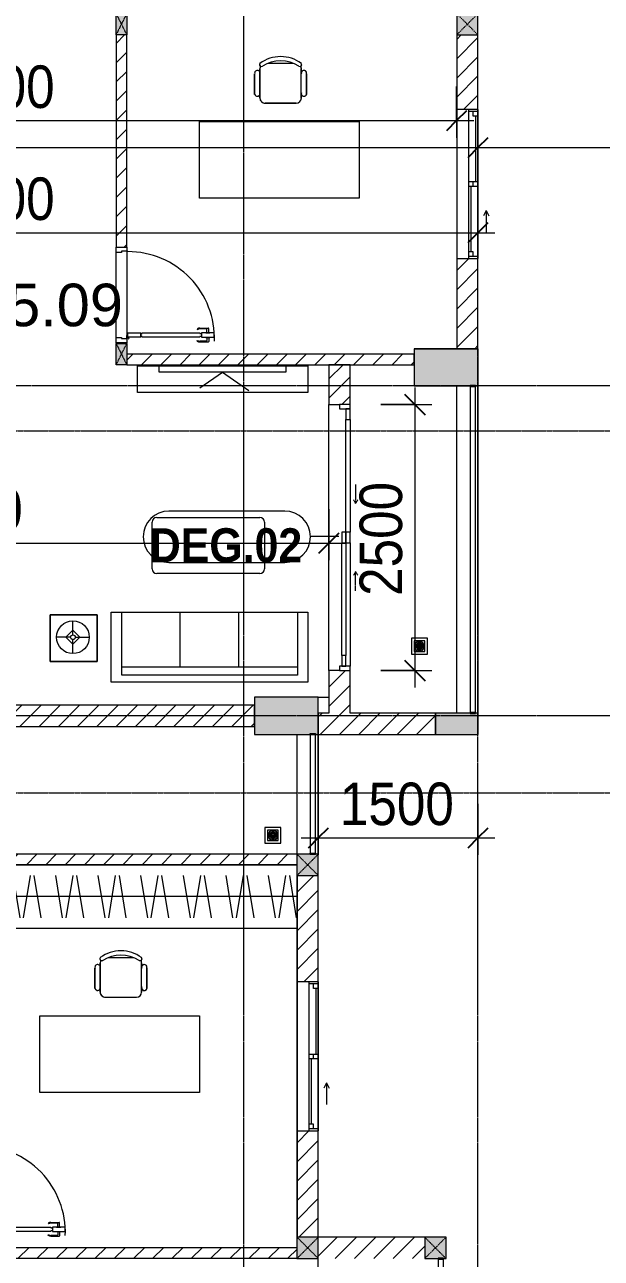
# Model space of a CAD drawing. Header units: millimetres. Extents: x 1591 to 239243, y -15958 to 82755.
# Drawn here: x 152694 to 158110, y 64837 to 76433 of the extents above; entities that cross this region are included whole.
import ezdxf

# ---------------------------------------------------------------- set-up
doc = ezdxf.new("R2010")
doc.units = ezdxf.units.MM
for name, pattern in [('Dash Dot 3_16_', [7.9375, 4.7625, -1.5875, 0, -1.5875]), ('Dash_2_', [6, 3, -3]), ('Grid Line', [22.225, 12.7, -3.175, 3.175, -3.175])]:
    doc.linetypes.add(name, pattern=pattern)
for name, color, linetype, lineweight in [('0-1', 250, 'Continuous', 5), ('A-ANNO-DIMS', 211, 'Continuous', 9), ('A-ANNO-DIMS-160', 211, 'Continuous', 9), ('A-AREA-IDEN', 2, 'Continuous', 9), ('A-DETL-GENF-1', 9, 'Continuous', 9), ('A-DOOR', 31, 'Continuous', 9), ('A-DOOR-1', 254, 'Continuous', 9), ('A-DOOR-2', 9, 'Continuous', 9), ('A-DOOR-FRAM', 31, 'Continuous', 9), ('A-DOOR-HDLN', 31, 'Dash_2_', 9), ('A-DOOR-IDEN', 31, 'Continuous', 9), ('A-FLOR-1', 7, 'Continuous', 9), ('A-FLOR-2', 9, 'Continuous', 9), ('A-FLOR-HRAL', 11, 'Continuous', 9), ('A-FLOR-HRAL-1', 254, 'Continuous', 9), ('A-FLOR-HRAL-2', 9, 'Continuous', 9), ('A-GLAZ', 151, 'Continuous', 9), ('A-WALL', 113, 'Continuous', 9), ('A-WALL-1', 253, 'Continuous', 18), ('A-WALL-2', 9, 'Continuous', 9), ('A-WALL-3', 113, 'Continuous', 18), ('A-WALL-PATT-1', 10, 'Continuous', 9), ('A-WALL-PATT-2', 111, 'Continuous', 9), ('G-ANNO-SYMB-1', 111, 'Dash Dot 3_16_', 18), ('I-FURN', 30, 'Continuous', 9), ('I-FURN-1', 254, 'Continuous', 9), ('M-EQPM-1', 254, 'Continuous', 9), ('S-COLS', 52, 'Continuous', 9), ('S-COLS-1', 52, 'Continuous', 5), ('S-COLS-2', 250, 'Continuous', 18), ('S-COLS-4', 254, 'Continuous', 9), ('S-COLS-5', 253, 'Continuous', 18), ('S-COLS-6', 52, 'Continuous', 18), ('S-COLS-HDLN', 52, 'Dash_2_', 9), ('S-COLS-HDLN-1', 9, 'Dash_2_', 9), ('S-GRID-1', 1, 'Grid Line', 9)]:
    doc.layers.add(name, color=color, linetype=linetype, lineweight=lineweight)
doc.styles.add('Arial_9', font='arial_0.ttf', dxfattribs={"height": 400})
doc.styles.add('Arial_B_4', font='arialbd_0.ttf', dxfattribs={"width": 0.9, "height": 320})
doc.styles.add('UTM Avo', font='UTM Avo.ttf', dxfattribs={"width": 0.9, "height": 400})
doc.dimstyles.new('1_Dim_chi_tiet_2_5', dxfattribs={"dimscale": 304.8, "dimtxt": 399.720379, "dimasz": 0.629921, "dimexe": 0.524934, "dimexo": 0.0625, "dimgap": 0.052493, "dimtad": 1, "dimdec": 0, "dimrnd": 5, "dimzin": 0, "dimdsep": 46, "dimtxsty": 'UTM Avo', "dimblk1": 'OBLIQUE', "dimblk2": 'OBLIQUE', "dimsah": 1, "dimcen": 0.09, "dimdle": 0.524934, "dimazin": 0, "dimtfac": 1, "dimtdec": 4, "dimtix": 1, "dimtmove": 0, "dimatfit": 3, "dimfxl": 1.049869, "dimfxlon": 1, "dimtvp": 1, "dimtolj": 1, "dimtzin": 0, "dimarcsym": 2})
doc.dimstyles.new('1_Dim_chi_tiet_2_5_1', dxfattribs={"dimscale": 304.8, "dimtxt": 399.720379, "dimasz": 0.629921, "dimexe": 0.524934, "dimexo": 0.0625, "dimgap": 0.052493, "dimtad": 1, "dimdec": 0, "dimrnd": 5, "dimzin": 0, "dimdsep": 46, "dimtxsty": 'UTM Avo', "dimblk1": 'OBLIQUE', "dimblk2": 'OBLIQUE', "dimsah": 1, "dimcen": 0.09, "dimdle": 0.524934, "dimazin": 0, "dimtfac": 1, "dimtdec": 4, "dimtix": 1, "dimtmove": 0, "dimatfit": 3, "dimfxl": 1.049869, "dimfxlon": 1, "dimtvp": 1, "dimtolj": 1, "dimtzin": 0, "dimarcsym": 2})
pattern_1 = [(45, (0, 0), (-90.50967, 90.50967), [])]
pattern_2 = [(45, (101998.83, 0), (-90.50967, 90.50967), [])]

# ---------------------------------------------------------------- blocks, each defined once
blk = doc.blocks.new('NCV_TKTC_KET CAU_rvt-1-TKCS_MB TẦNG 5')
at = {"layer": 'S-COLS-1'}
for points in [[(54553, 73037), (54878, 73037), (54878, 73042), (54928, 73042), (54928, 73037), (54953, 73037), (54953, 73387), (54353, 73387), (54353, 73037), (54503, 73037)], [(53251, 69762), (53378, 69762), (53378, 69769), (53428, 69769), (53428, 69762), (53453, 69762), (53453, 70112), (52853, 70112), (52853, 69762), (52891, 69762)], [(54953, 69762), (54953, 69962), (54928, 69962), (54928, 69957), (54878, 69957), (54878, 69962), (54553, 69962), (54553, 69762)]]:
    blk.add_hatch(color=256, dxfattribs=at).paths.add_polyline_path(points)
at = {"layer": 'A-FLOR-1'}
for p, q in [((49853, 69835), (52853, 69835)), ((53453, 68637), (53453, 69762)), ((53453, 68635), (53453, 68637))]:
    blk.add_line(p, q, dxfattribs=at)
at = {"layer": 'S-COLS-2'}
for p, q in [((54953, 73387), (54353, 73387)), ((54353, 73387), (54353, 73037)), ((54953, 73037), (54953, 73387)), ((54353, 73037), (54878, 73037)), ((54928, 73037), (54953, 73037)), ((53453, 70112), (52853, 70112)), ((52853, 70112), (52853, 69762)), ((53453, 69762), (53453, 70112)), ((54553, 69962), (54553, 69762)), ((54878, 69962), (54553, 69962)), ((54953, 69962), (54928, 69962)), ((54953, 69762), (54953, 69962)), ((52853, 69762), (53378, 69762)), ((53428, 69762), (53453, 69762)), ((54553, 69762), (54953, 69762))]:
    blk.add_line(p, q, dxfattribs=at)
blk = doc.blocks.new('DOOR_CW_01 CANH MO-PANEL KINH - DIW_01-900x2200-CỬA GỖ VÂN LAMINATE-553375-TKCS_MB TẦNG 5')
at = {"layer": 'A-DETL-GENF-1'}
for p, q in [((-397, -182), (-397, -62)), ((-397, -62), (-357, -62)), ((-357, -62), (-357, -182)), ((-357, -182), (-397, -182)), ((-397, -196), (-391, -196)), ((-397, -738), (-397, -196)), ((-391, -196), (-391, -182)), ((-391, -182), (-363, -182)), ((-363, -182), (-363, -196)), ((-357, -196), (-363, -196)), ((-357, -196), (-357, -738)), ((-442, -737), (-442, -816)), ((-434, -711), (-427, -716)), ((-434, -800), (-434, -737)), ((-399, -804), (-430, -804)), ((-399, -792), (-399, -832)), ((-397, -792), (-399, -792)), ((-397, -738), (-391, -738)), ((-357, -752), (-397, -752)), ((-397, -752), (-397, -872)), ((-397, -792), (-397, -832)), ((-391, -752), (-391, -738)), ((-363, -752), (-391, -752)), ((-357, -738), (-363, -738)), ((-363, -738), (-363, -752)), ((-357, -872), (-357, -752)), ((-357, -792), (-357, -832)), ((-357, -792), (-355, -792)), ((-355, -792), (-355, -832)), ((-355, -804), (-324, -804)), ((-320, -711), (-327, -716)), ((-320, -800), (-320, -737)), ((-312, -737), (-312, -816)), ((-399, -820), (-438, -820)), ((-399, -832), (-397, -832)), ((-397, -872), (-357, -872)), ((-355, -832), (-357, -832)), ((-355, -820), (-316, -820))]:
    blk.add_line(p, q, dxfattribs=at)
blk.add_circle((-407, -60), 10, dxfattribs=at)
for centre, radius, start, end in [((-407, -60), 814, 268, 0), ((-397, -737), 45, 145, 180), ((-397, -737), 37, 145, 180), ((-430, -800), 4, 180, 270), ((-357, -737), 37, 0, 35), ((-324, -800), 4, 270, 0), ((-357, -737), 45, 360, 35), ((-438, -816), 4, 180, 270), ((-316, -816), 4, 270, 0)]:
    blk.add_arc(centre, radius, start, end, dxfattribs=at)
at = {"layer": 'A-DOOR-2'}
for p, q in [((-450, -50), (-450, 50)), ((-450, 50), (-400, 50)), ((-400, 50), (-400, 0)), ((400, 0), (400, 50)), ((400, 50), (450, 50)), ((450, 50), (450, -50)), ((-410, -50), (-450, -50)), ((-410, 0), (-410, -50)), ((-400, 0), (-410, 0)), ((-407, -50), (-382, -50)), ((410, 0), (400, 0)), ((410, -50), (410, 0)), ((450, -50), (410, -50))]:
    blk.add_line(p, q, dxfattribs=at)
blk = doc.blocks.new('TU DO LV A - TU DO LV A-V47-TKCS_MB TẦNG 5')
at = {"layer": 'I-FURN'}
for p, q in [((0, 0), (3000, 0)), ((0, -498), (0, 0)), ((4, -101), (69, -499)), ((169, -101), (104, -499)), ((202, -101), (267, -499)), ((404, -101), (469, -499)), ((569, -101), (504, -499)), ((602, -101), (667, -499)), ((804, -101), (869, -499)), ((969, -101), (904, -499)), ((1002, -101), (1067, -499)), ((1204, -101), (1269, -499)), ((1369, -101), (1304, -499)), ((1402, -101), (1467, -499)), ((1604, -101), (1669, -499)), ((1769, -101), (1704, -499)), ((1802, -101), (1867, -499)), ((2004, -101), (2069, -499)), ((2169, -101), (2104, -499)), ((2202, -101), (2267, -499)), ((2404, -101), (2469, -499)), ((2569, -101), (2504, -499)), ((2602, -101), (2667, -499)), ((2804, -101), (2869, -499)), ((2969, -101), (2904, -499)), ((0, -300), (3000, -300))]:
    blk.add_line(p, q, dxfattribs=at)
at = {"layer": 'I-FURN-1'}
for p, q in [((0, 0), (3000, 0)), ((0, -498), (0, 0))]:
    blk.add_line(p, q, dxfattribs=at)
blk = doc.blocks.new('BAN LV A - BAN LV A_dwg_ban hoc2-348006-TKCS_MB TẦNG 5')
at = {"layer": 'I-FURN'}
for p, q in [((-243, 354), (-243, 162)), ((-194, 389), (-194, 113)), ((146, 437), (-146, 437)), ((194, 113), (194, 389)), ((194, 351), (194, 151)), ((244, 162), (244, 354)), ((-121, 65), (121, 65))]:
    blk.add_line(p, q, dxfattribs=at)
at = {"layer": 'I-FURN', "flags": 128}
blk.add_lwpolyline([(-738, 611), (-738, 1331), (-155, 1331), (762, 1331), (762, 611)], close=True, dxfattribs=at)
at = {"layer": 'I-FURN'}
for centre, radius, start, end in [((-219, 347), 25.3, 343.7398, 163.7398), ((-146, 389), 48.6, 90, 180), ((146, 389), 48.6, 360, 90), ((219, 347), 25.3, 16.2602, 170.7054), ((-219, 155), 25.3, 163.7398, 16.2602), ((219, 155), 25.3, 189.2946, 16.2602), ((-180, 75), 17.8, 57.9726, 216.6901), ((-146, 113), 48.6, 180, 207.5844), ((0, 324), 324, 233.1301, 306.8699), ((0, 359), 318, 237.5758, 302.4242), ((180, 75), 17.8, 323.3099, 122.0274), ((146, 113), 48.6, 332.4156, 0)]:
    blk.add_arc(centre, radius, start, end, dxfattribs=at)
blk = doc.blocks.new('BAN LV A - BAN LV A_dwg-348005-TKCS_MB TẦNG 5')
at = {"extrusion": (0, 0, -1), "zscale": -1, "rotation": 180}
blk.add_blockref('BAN LV A - BAN LV A_dwg_ban hoc2-348006-TKCS_MB TẦNG 5', (-729, 1384), dxfattribs=at)
blk = doc.blocks.new('BAN LV A - BAN LV A-401069-TKCS_MB TẦNG 5')
at = {"layer": 'I-FURN-1'}
for p, q in [((-9, -53), (1491, -53)), ((-9, -773), (-9, -53)), ((1491, -53), (1491, -773)), ((1491, -773), (-9, -773)), ((486, -1222), (486, -1029)), ((535, -1029), (535, -995)), ((583, -946), (875, -946)), ((923, -995), (923, -1032)), ((973, -1029), (973, -1222)), ((535, -1270), (535, -1236)), ((923, -1233), (923, -1270))]:
    blk.add_line(p, q, dxfattribs=at)
for centre, radius, start, end in [((510, -1036), 25.3, 16.2602, 163.7398), ((583, -995), 48.6, 90, 180), ((875, -995), 48.6, 0, 90), ((948, -1036), 25.3, 16.2602, 170.7054), ((510, -1229), 25.3, 163.7398, 343.7398), ((583, -1270), 48.6, 180, 207.5844), ((875, -1270), 48.6, 332.4156, 0), ((948, -1229), 25.3, 189.2946, 16.2602), ((549, -1308), 17.8, 119.404, 216.6901), ((729, -1060), 324, 233.1301, 306.8699), ((909, -1308), 17.8, 323.3099, 60.596)]:
    blk.add_arc(centre, radius, start, end, dxfattribs=at)
at = {"extrusion": (0, 0, -1), "zscale": -1, "rotation": 180}
blk.add_blockref('BAN LV A - BAN LV A_dwg-348005-TKCS_MB TẦNG 5', (0, 0), dxfattribs=at)
blk = doc.blocks.new('THU NUOC - THU NUOC-461820-TKCS_MB TẦNG 5')
at = {"layer": 'M-EQPM-1'}
for p, q in [((-66, 71), (-66, -79)), ((84, 71), (-66, 71)), ((59, 46), (-41, 46)), ((-41, 46), (-41, -54)), ((-23, 11), (41, 11)), ((41, 5), (-23, 5)), ((-11, 23), (28, 23)), ((28, 17), (-11, 17)), ((-1, 36), (19, 36)), ((19, 30), (-1, 30)), ((59, -54), (59, 46)), ((84, -79), (84, 71)), ((-66, -79), (84, -79)), ((-41, -54), (59, -54)), ((-23, -1), (1, -1)), ((1, -7), (-23, -7)), ((-23, -14), (41, -14)), ((41, -20), (-23, -20)), ((-11, -26), (28, -26)), ((28, -32), (-11, -32)), ((-1, -38), (19, -38)), ((19, -44), (-1, -44)), ((1, -1), (1, -7)), ((17, -1), (41, -1)), ((17, -7), (17, -1)), ((41, -7), (17, -7))]:
    blk.add_line(p, q, dxfattribs=at)
for centre, radius, start, end in [((9, -4), 45, 0, 180), ((9, -4), 45, 0, 180), ((-23, 8), 3, 90, 270), ((-11, 20), 3, 90, 270), ((-1, 33), 3, 90, 270), ((19, 33), 3, 270, 90), ((28, 20), 3, 270, 90), ((41, 8), 3, 270, 90), ((9, -4), 45, 180, 360), ((9, -4), 45, 180, 360), ((-23, -4), 3, 90, 270), ((-23, -17), 3, 90, 270), ((-11, -29), 3, 90, 270), ((-1, -41), 3, 90, 270), ((19, -41), 3, 270, 90), ((28, -29), 3, 270, 90), ((41, -4), 3, 270, 90), ((41, -17), 3, 270, 90)]:
    blk.add_arc(centre, radius, start, end, dxfattribs=at)
blk = doc.blocks.new('Railing - 50 x 10mm-901205-TKCS_MB TẦNG 5')
at = {"layer": 'A-FLOR-HRAL-2'}
for p, q in [((25, 5), (-25, 5)), ((-25, 5), (-25, -5)), ((25, -5), (25, 5)), ((-25, -5), (25, -5))]:
    blk.add_line(p, q, dxfattribs=at)
blk = doc.blocks.new('Railing - Railing-883273-TKCS_MB TẦNG 5')
at = {"layer": 'A-FLOR-HRAL-2'}
for p, q in [((30469, 60498), (30469, 59383)), ((30519, 59383), (30519, 60498))]:
    blk.add_line(p, q, dxfattribs=at)
at = {"extrusion": (0, 0, -1), "zscale": -1}
for p in [(-30494, 60503), (-30494, 59378)]:
    blk.add_blockref('Railing - 50 x 10mm-901205-TKCS_MB TẦNG 5', p, dxfattribs=at)
blk = doc.blocks.new('G1_SOF - BO TRU - 100x200-746114-TKCS_MB TẦNG 5')
at = {"layer": 'S-COLS'}
blk.add_hatch(color=256, dxfattribs=at).paths.add_polyline_path([(50, -100), (50, 100), (-50, 100), (-50, -100)])
at = {"layer": 'S-COLS-5'}
for p, q in [((-50, 100), (50, 100)), ((-50, -100), (-50, 100)), ((50, 100), (50, -100)), ((50, -100), (-50, -100))]:
    blk.add_line(p, q, dxfattribs=at)
at = {"layer": 'S-COLS-HDLN-1'}
for p, q in [((50, -100), (-50, 100)), ((-50, -100), (50, 100))]:
    blk.add_line(p, q, dxfattribs=at)
blk = doc.blocks.new('LOBBY_SOFA_1 - LOBBY_SOFA_1-901228-TKCS_MB TẦNG 5')
at = {"layer": 'I-FURN'}
for p, q in [((-2128, 1549), (-1160, 1549)), ((-2172, 1065), (-2172, 1505)), ((-1116, 1505), (-1116, 1065)), ((-1160, 1021), (-2128, 1021)), ((-2688, 634), (-3128, 634)), ((-3128, 634), (-3128, 194)), ((-2688, 194), (-2688, 634)), ((-2556, 660), (-708, 660)), ((-2556, 0), (-2556, 660)), ((-2457, 66), (-2457, 660)), ((-1907, 143), (-1907, 660)), ((-1357, 143), (-1357, 660)), ((-807, 660), (-807, 66)), ((-708, 660), (-708, 0)), ((-2981, 423), (-2915, 489)), ((-2915, 445), (-2915, 577)), ((-2915, 489), (-2849, 423)), ((-2937, 423), (-3069, 423)), ((-2915, 357), (-2981, 423)), ((-2849, 423), (-2915, 357)), ((-2915, 269), (-2915, 401)), ((-2893, 423), (-2761, 423)), ((-3128, 194), (-2688, 194)), ((-807, 143), (-2457, 143)), ((-708, 0), (-2556, 0)), ((-807, 66), (-2457, 66))]:
    blk.add_line(p, q, dxfattribs=at)
for radius in [154, 22]:
    blk.add_circle((-2915, 423), radius, dxfattribs=at)
for centre, start, end in [((-2128, 1505), 90, 180), ((-1160, 1505), 0, 90), ((-2128, 1065), 180, 270), ((-1160, 1065), 270, 0)]:
    blk.add_arc(centre, 44, start, end, dxfattribs=at)
at = {"layer": 'I-FURN-1'}
for p, q in [((-2128, 1549), (-1160, 1549)), ((-2172, 1065), (-2172, 1505)), ((-1116, 1505), (-1116, 1065)), ((-1160, 1021), (-2128, 1021)), ((-3128, 634), (-2688, 634)), ((-3128, 194), (-3128, 634)), ((-2688, 634), (-2688, 194)), ((-2556, 660), (-708, 660)), ((-2556, 0), (-2556, 660)), ((-708, 660), (-708, 0)), ((-2688, 194), (-3128, 194)), ((-708, 0), (-2556, 0))]:
    blk.add_line(p, q, dxfattribs=at)
for centre, start, end in [((-2128, 1505), 90, 180), ((-1160, 1505), 0, 90), ((-2128, 1065), 180, 270), ((-1160, 1065), 270, 0)]:
    blk.add_arc(centre, 44, start, end, dxfattribs=at)
blk = doc.blocks.new('RES_BAN AN - RES_BAN AN-901221-TKCS_MB TẦNG 5')
at = {"layer": 'I-FURN-1'}
for p, q in [((0, 250), (1600, 250)), ((0, 0), (0, 250)), ((1600, 250), (1600, 0)), ((1600, 0), (0, 0))]:
    blk.add_line(p, q, dxfattribs=at)
blk = doc.blocks.new('KE TIVI-2 - KE TIVI-2-901222-TKCS_MB TẦNG 5')
at = {"layer": 'I-FURN-1'}
for p, q in [((0, 60), (-246, 232)), ((213, 209), (0, 60)), ((-596, 60), (596, 60)), ((-596, 0), (-596, 60)), ((596, 0), (-596, 0)), ((596, 60), (596, 0))]:
    blk.add_line(p, q, dxfattribs=at)
blk = doc.blocks.new('NCV_TKTC_TANG 5_rvt-1-TKCS_MB TẦNG 5')
at = {"layer": 'A-WALL-PATT-1'}
h = blk.add_hatch(dxfattribs=at)
h.set_pattern_fill('FP_1', color=256, style=0, pattern_type=2)
h.set_pattern_definition(pattern_1)
h.paths.add_polyline_path([(51603, 73437), (51653, 73437), (51653, 73443), (51553, 73443), (51553, 73437)])
h.paths.add_polyline_path([(51553, 74343), (51653, 74343), (51653, 76337), (51553, 76337), (51553, 74410)])
h = blk.add_hatch(dxfattribs=at)
h.set_pattern_fill('FP_1', color=256, style=0, pattern_type=2)
h.set_pattern_definition(pattern_1)
h.paths.add_polyline_path([(51653, 73237), (54353, 73237), (54353, 73337), (51653, 73337)])
h = blk.add_hatch(dxfattribs=at)
h.set_pattern_fill('FP_1', color=256, style=0, pattern_type=2)
h.set_pattern_definition(pattern_1)
h.paths.add_polyline_path([(53253, 68537), (53253, 68635), (50253, 68635), (50253, 68537), (52891, 68537)])
h = blk.add_hatch(dxfattribs=at)
h.set_pattern_fill('FP_1', color=256, style=0, pattern_type=2)
h.set_pattern_definition(pattern_1)
h.paths.add_polyline_path([(51279, 64837), (53253, 64837), (53253, 64937), (50253, 64937), (50253, 64837)])
at = {"layer": 'A-FLOR-2'}
for p, q in [((51553, 73493), (51553, 74293)), ((51653, 74303), (51653, 73483)), ((54353, 73387), (54753, 73387)), ((53553, 70362), (53553, 72862)), ((53453, 70112), (53553, 70112)), ((53253, 68537), (50253, 68537)), ((53253, 68435), (53253, 68537)), ((53253, 67937), (53253, 68435)), ((53253, 65035), (53253, 67937))]:
    blk.add_line(p, q, dxfattribs=at)
at = {"layer": 'A-WALL-1'}
for p, q in [((51553, 76337), (51553, 74343)), ((51653, 74343), (51653, 76337)), ((51553, 73443), (51553, 73437)), ((51653, 73437), (51653, 73443)), ((54353, 73337), (51653, 73337)), ((54353, 73237), (54353, 73337)), ((51653, 73237), (54353, 73237)), ((53378, 68637), (50253, 68637)), ((50253, 68537), (53253, 68537)), ((53453, 68637), (53428, 68637)), ((53253, 64937), (50253, 64937)), ((50253, 64837), (53253, 64837))]:
    blk.add_line(p, q, dxfattribs=at)
at = {"layer": 'A-WALL-2'}
for p, q in [((51553, 73493), (51553, 74293)), ((51653, 74303), (51653, 73483)), ((53253, 68637), (53253, 69762)), ((53453, 69762), (53453, 68637))]:
    blk.add_line(p, q, dxfattribs=at)
at = {"layer": 'A-DOOR-1'}
for p, rotation in [((51603, 73893), 90.0000000000008), ((50203, 65487), 90.00000000000118)]:
    blk.add_blockref('DOOR_CW_01 CANH MO-PANEL KINH - DIW_01-900x2200-CỬA GỖ VÂN LAMINATE-553375-TKCS_MB TẦNG 5', p, dxfattribs=dict(at, rotation=rotation))
at = {"layer": 'A-FLOR-HRAL-1'}
blk.add_blockref('Railing - Railing-883273-TKCS_MB TẦNG 5', (22908, 9261), dxfattribs=at)
at = {"layer": 'I-FURN-1', "rotation": 180}
for name, p in [('BAN LV A - BAN LV A-401069-TKCS_MB TẦNG 5', (53828, 74749)), ('RES_BAN AN - RES_BAN AN-901221-TKCS_MB TẦNG 5', (53353, 73227)), ('KE TIVI-2 - KE TIVI-2-901222-TKCS_MB TẦNG 5', (52553, 73227)), ('TU DO LV A - TU DO LV A-V47-TKCS_MB TẦNG 5', (53253, 67937)), ('BAN LV A - BAN LV A-401069-TKCS_MB TẦNG 5', (52328, 66344))]:
    blk.add_blockref(name, p, dxfattribs=at)
at = {"layer": 'I-FURN-1'}
blk.add_blockref('LOBBY_SOFA_1 - LOBBY_SOFA_1-901228-TKCS_MB TẦNG 5', (54063, 70252), dxfattribs=at)
at = {"layer": 'M-EQPM-1', "rotation": 180}
for p in [(54411, 70586), (53036, 68809)]:
    blk.add_blockref('THU NUOC - THU NUOC-461820-TKCS_MB TẦNG 5', p, dxfattribs=at)
at = {"layer": 'S-COLS-4', "rotation": 180}
for p in [(51603, 76437), (51603, 73337)]:
    blk.add_blockref('G1_SOF - BO TRU - 100x200-746114-TKCS_MB TẦNG 5', p, dxfattribs=at)
blk = doc.blocks.new('G1_SOF - BO TRU - 200x200-3055083-TKCS_MB TẦNG 5')
at = {"layer": 'S-COLS'}
blk.add_hatch(color=256, dxfattribs=at).paths.add_polyline_path([(100, -100), (100, 100), (-100, 100), (-100, -100), (8, -100)])
at = {"layer": 'S-COLS-6'}
for p, q in [((100, 100), (-100, 100)), ((-100, 100), (-100, -100)), ((100, -100), (100, 100)), ((-100, -100), (100, -100))]:
    blk.add_line(p, q, dxfattribs=at)
at = {"layer": 'S-COLS-HDLN'}
for p, q in [((100, 100), (-100, -100)), ((-100, 100), (100, -100))]:
    blk.add_line(p, q, dxfattribs=at)
blk = doc.blocks.new('G1_SOF - BO TRU - 200x200-V27-TKCS_MB TẦNG 5')
at = {"layer": 'S-COLS'}
blk.add_hatch(color=256, dxfattribs=at).paths.add_polyline_path([(0, -100), (26, -100), (26, -93), (76, -93), (76, -100), (100, -100), (100, 100), (-100, 100), (-100, -100), (-49, -100)])
at = {"layer": 'S-COLS-6'}
for p, q in [((100, 100), (-100, 100)), ((-100, 100), (-100, -100)), ((100, -100), (100, 100)), ((-100, -100), (26, -100)), ((76, -100), (100, -100))]:
    blk.add_line(p, q, dxfattribs=at)
at = {"layer": 'S-COLS-HDLN'}
for p, q in [((100, 100), (-100, -100)), ((-100, 100), (100, -100))]:
    blk.add_line(p, q, dxfattribs=at)
blk = doc.blocks.new('G1_SOF - BO TRU - 200x200-V31-TKCS_MB TẦNG 5')
at = {"layer": 'S-COLS'}
blk.add_hatch(color=256, dxfattribs=at).paths.add_polyline_path([(-100, -100), (100, -100), (98, 100), (-100, 100), (-100, -100)])
at = {"layer": 'S-COLS-6'}
for p, q in [((25, 100), (-100, 100)), ((-100, 100), (-100, -100)), ((100, 100), (75, 100)), ((100, -100), (100, 100)), ((-100, -100), (100, -100))]:
    blk.add_line(p, q, dxfattribs=at)
at = {"layer": 'S-COLS-HDLN'}
for p, q in [((100, 100), (-100, -100)), ((-100, 100), (100, -100))]:
    blk.add_line(p, q, dxfattribs=at)
blk = doc.blocks.new('1_FAMILY RVT - W01-WxH 1400x1400xmm-389822-TKCS_MB TẦNG 5')
at = {"layer": 'A-GLAZ'}
for p, q in [((248.4, 172.39), (299.2, 197.79)), ((248.4, 172.39), (299.2, 146.99)), ((248.4, 172.39), (451.6, 172.39)), ((-700, 96.19), (-700, -103.81)), ((700, 96.19), (-700, 96.19)), ((-700, 96.19), (-636.5, 96.19)), ((-700, 7.29), (-680.95, 7.29)), ((-680.95, 96.19), (-680.95, 7.29)), ((-636.5, 51.74), (-680.95, 51.74)), ((-680.95, 7.29), (-22.225, 7.29)), ((-636.5, 96.19), (-22.225, 96.19)), ((-636.5, 96.19), (-636.5, 51.74)), ((-636.5, 73.965), (-22.225, 73.965)), ((-22.225, 7.29), (-22.225, 96.19)), ((-22.225, 96.19), (22.225, 96.19)), ((22.225, 51.74), (-22.225, 51.74)), ((-22.225, 7.29), (22.225, 7.29)), ((22.225, 96.19), (680.95, 96.19)), ((22.225, 96.19), (22.225, 7.29)), ((22.225, 29.515), (636.5, 29.515)), ((22.225, 7.29), (636.5, 7.29)), ((636.5, 51.74), (636.5, 7.29)), ((680.95, 51.74), (636.5, 51.74)), ((636.5, 7.29), (700, 7.29)), ((680.95, 96.19), (700, 96.19)), ((680.95, 96.19), (680.95, 7.29)), ((700, -103.81), (700, 96.19)), ((-700, -103.81), (700, -103.81))]:
    blk.add_line(p, q, dxfattribs=at)
blk = doc.blocks.new('Railing - 50 x 10mm-1251311-TKCS_MB TẦNG 5')
at = {"layer": 'A-FLOR-HRAL'}
for p, q in [((25, 5), (-25, 5)), ((-25, 5), (-25, -5)), ((25, -5), (25, 5)), ((-25, -5), (25, -5))]:
    blk.add_line(p, q, dxfattribs=at)
blk = doc.blocks.new('Railing - Railing-3262431-TKCS_MB TẦNG 5')
at = {"layer": 'A-FLOR-HRAL'}
for p, q in [((54579, 64830), (54579, 61717)), ((54629, 61717), (54629, 64830))]:
    blk.add_line(p, q, dxfattribs=at)
for p in [(54604, 64835), (54604, 61712)]:
    blk.add_blockref('Railing - 50 x 10mm-1251311-TKCS_MB TẦNG 5', p)
blk = doc.blocks.new('Railing - Railing-3368808-TKCS_MB TẦNG 5')
at = {"layer": 'A-FLOR-HRAL'}
for p, q in [((54878, 73032), (54878, 69967)), ((54928, 69967), (54928, 73032))]:
    blk.add_line(p, q, dxfattribs=at)
for p in [(54903, 73037), (54903, 69962)]:
    blk.add_blockref('Railing - 50 x 10mm-1251311-TKCS_MB TẦNG 5', p)
blk = doc.blocks.new('DEG_02-DEG_03 - DEG_02-2500x2400mm-CỬA ĐI 02 CÁNH TRƯỢT-625766-TKCS_MB TẦNG 5')
at = {"layer": 'A-DOOR'}
for p, q in [((-1110, 100), (-1210, 100)), ((-1210, 100), (-1210, 60)), ((-1210, 60), (-1110, 60)), ((-1110, 60), (-1110, 100)), ((-1110, 100), (-50, 100)), ((-50, 60), (-1110, 60)), ((50, 100), (-50, 100)), ((-50, 100), (-50, 60)), ((50, 60), (-50, 60)), ((-50, 60), (-50, 20)), ((-50, 60), (50, 60)), ((-50, 20), (50, 20)), ((50, 60), (50, 100)), ((50, 20), (50, 60)), ((50, 60), (1110, 60)), ((1110, 20), (50, 20)), ((1210, 60), (1110, 60)), ((1110, 60), (1110, 20)), ((1110, 20), (1210, 20)), ((1210, 20), (1210, 60))]:
    blk.add_line(p, q, dxfattribs=at)
at = {"layer": 'A-DOOR-FRAM'}
for p, q in [((-1210, 100), (-1250, 100)), ((-1250, 100), (-1250, 0)), ((-1250, 0), (-1210, 0)), ((-1210, 0), (-1210, 100)), ((1250, 100), (1210, 100)), ((1210, 100), (1210, 0)), ((1210, 0), (1250, 0)), ((1250, 0), (1250, 100))]:
    blk.add_line(p, q, dxfattribs=at)
at = {"layer": 'A-DOOR-HDLN'}
for p, q in [((-500, 151), (-320, 151)), ((-320, 151), (-355, 171)), ((-320, 151), (-355, 131)), ((320, 151), (355, 171)), ((320, 151), (355, 131)), ((500, 151), (320, 151))]:
    blk.add_line(p, q, dxfattribs=at)
blk = doc.blocks.new('DIMBLOCK38-TKCS_MB TẦNG 5')
at = {"layer": 'A-ANNO-DIMS-160'}
for p, q in [((148751, 71879), (148751, 71399)), ((148751, 71559), (148751, 71879)), ((155551, 71879), (155551, 71399)), ((155551, 71559), (155551, 71879)), ((148591, 71559), (155711, 71559))]:
    blk.add_line(p, q, dxfattribs=at)
at = {"layer": 'A-ANNO-DIMS-160', "lineweight": 25}
for p, q in [((148751, 71559), (148655, 71463)), ((148751, 71559), (148847, 71655)), ((155551, 71559), (155455, 71463)), ((155551, 71559), (155647, 71655))]:
    blk.add_line(p, q, dxfattribs=at)
at = {"layer": 'A-ANNO-DIMS-160', "color": 0, "insert": (151604, 72078), "char_height": 400, "width": 1314.64, "attachment_point": 1, "line_spacing_factor": 1.110334, "style": 'UTM Avo'}
blk.add_mtext('6800', dxfattribs=at)
blk = doc.blocks.new('_Oblique')
at = {"color": 0, "linetype": 'ByBlock', "lineweight": -2}
blk.add_line((-0.5, -0.5), (0.5, 0.5), dxfattribs=at)
blk = doc.blocks.new('DIMBLOCK181-TKCS_MB TẦNG 5')
at = {"layer": 'A-ANNO-DIMS-160', "lineweight": 25}
for p, q in [((156359, 72862), (156263, 72958)), ((156359, 72862), (156455, 72766)), ((156359, 70362), (156263, 70458)), ((156359, 70362), (156455, 70266))]:
    blk.add_line(p, q, dxfattribs=at)
at = {"layer": 'A-ANNO-DIMS-160'}
for p, q in [((156359, 73022), (156359, 70202)), ((156039, 72862), (156519, 72862)), ((156359, 72862), (156039, 72862)), ((156039, 70362), (156519, 70362)), ((156359, 70362), (156039, 70362))]:
    blk.add_line(p, q, dxfattribs=at)
at = {"layer": 'A-ANNO-DIMS-160', "color": 0, "insert": (155839, 71064), "char_height": 400, "width": 1314.64, "attachment_point": 1, "rotation": 90, "line_spacing_factor": 1.110334, "style": 'UTM Avo'}
blk.add_mtext('2500', dxfattribs=at)
blk = doc.blocks.new('STN_Door Tag - STN_Door Tag-1788670-TKCS_MB TẦNG 5')
at = {"layer": 'A-DOOR-IDEN'}
for p, q in [((-3.37, 1.495), (3.431, 1.495)), ((-3.37, -1.524), (3.431, -1.524))]:
    blk.add_line(p, q, dxfattribs=at)
for centre, start, end in [((-3.37, -0.015), 90, 270), ((3.431, -0.015), 270, 90)]:
    blk.add_arc(centre, 1.509, start, end, dxfattribs=at)
blk = doc.blocks.new('DIMBLOCK231-TKCS_MB TẦNG 5')
at = {"layer": 'A-ANNO-DIMS-160'}
for p, q in [((135651, 75598), (135651, 75118)), ((135651, 75278), (135651, 75598)), ((156951, 75598), (156951, 75118)), ((156951, 75278), (156951, 75598)), ((135491, 75278), (157111, 75278))]:
    blk.add_line(p, q, dxfattribs=at)
at = {"layer": 'A-ANNO-DIMS-160', "lineweight": 25}
for p, q in [((135651, 75278), (135555, 75182)), ((135651, 75278), (135747, 75374)), ((156951, 75278), (156855, 75182)), ((156951, 75278), (157047, 75374))]:
    blk.add_line(p, q, dxfattribs=at)
at = {"layer": 'A-ANNO-DIMS-160', "color": 0, "insert": (145617, 75797), "char_height": 400, "width": 1643.29, "attachment_point": 1, "line_spacing_factor": 1.110334, "style": 'UTM Avo'}
blk.add_mtext('21300', dxfattribs=at)
blk = doc.blocks.new('DIMBLOCK235-TKCS_MB TẦNG 5')
at = {"layer": 'A-ANNO-DIMS-160'}
for p, q in [((147951, 74798), (147951, 74318)), ((147951, 74478), (147951, 74798)), ((156951, 74798), (156951, 74318)), ((156951, 74478), (156951, 74798)), ((147951, 74478), (157111, 74478))]:
    blk.add_line(p, q, dxfattribs=at)
at = {"layer": 'A-ANNO-DIMS-160', "lineweight": 25}
for p, q in [((147951, 74478), (148047, 74574)), ((156951, 74478), (157047, 74574)), ((147951, 74478), (147855, 74382)), ((156951, 74478), (156855, 74382))]:
    blk.add_line(p, q, dxfattribs=at)
at = {"layer": 'A-ANNO-DIMS-160', "color": 0, "insert": (151904, 74997), "char_height": 400, "width": 1314.64, "attachment_point": 1, "line_spacing_factor": 1.110334, "style": 'UTM Avo'}
blk.add_mtext('9000', dxfattribs=at)
blk = doc.blocks.new('DIMBLOCK239-TKCS_MB TẦNG 5')
at = {"layer": 'A-ANNO-DIMS-160'}
for p, q in [((156951, 75598), (156951, 75118)), ((156951, 75278), (156951, 75598)), ((207951, 75598), (207951, 75118)), ((207951, 75278), (207951, 75598)), ((156791, 75278), (208111, 75278))]:
    blk.add_line(p, q, dxfattribs=at)
at = {"layer": 'A-ANNO-DIMS-160', "lineweight": 25}
for p, q in [((156951, 75278), (156855, 75182)), ((156951, 75278), (157047, 75374)), ((207951, 75278), (207855, 75182)), ((207951, 75278), (208047, 75374))]:
    blk.add_line(p, q, dxfattribs=at)
at = {"layer": 'A-ANNO-DIMS-160', "color": 0, "insert": (181767, 75797), "char_height": 400, "width": 1643.29, "attachment_point": 1, "line_spacing_factor": 1.110334, "style": 'UTM Avo'}
blk.add_mtext('51000', dxfattribs=at)
blk = doc.blocks.new('DIMBLOCK295-TKCS_MB TẦNG 5')
at = {"layer": 'A-ANNO-DIMS-160'}
for p, q in [((155451, 69109), (155451, 68629)), ((155451, 68789), (155451, 69109)), ((156951, 69109), (156951, 68629)), ((156951, 68789), (156951, 69109)), ((155291, 68789), (157111, 68789))]:
    blk.add_line(p, q, dxfattribs=at)
at = {"layer": 'A-ANNO-DIMS-160', "lineweight": 25}
for p, q in [((155451, 68789), (155547, 68885)), ((156951, 68789), (157047, 68885)), ((155451, 68789), (155355, 68693)), ((156951, 68789), (156855, 68693))]:
    blk.add_line(p, q, dxfattribs=at)
at = {"layer": 'A-ANNO-DIMS-160', "color": 0, "insert": (155654, 69309), "char_height": 400, "width": 1314.64, "attachment_point": 1, "line_spacing_factor": 1.110334, "style": 'UTM Avo'}
blk.add_mtext('1500', dxfattribs=at)
blk = doc.blocks.new('DIMBLOCK311-TKCS_MB TẦNG 5')
at = {"layer": 'A-ANNO-DIMS-160'}
for p, q in [((148151, 75851), (148151, 75371)), ((148151, 75531), (148151, 75851)), ((156751, 75851), (156751, 75371)), ((156751, 75531), (156751, 75851)), ((147991, 75531), (156911, 75531))]:
    blk.add_line(p, q, dxfattribs=at)
at = {"layer": 'A-ANNO-DIMS-160', "lineweight": 25}
for p, q in [((148151, 75531), (148247, 75627)), ((156751, 75531), (156847, 75627)), ((148151, 75531), (148055, 75435)), ((156751, 75531), (156655, 75435))]:
    blk.add_line(p, q, dxfattribs=at)
at = {"layer": 'A-ANNO-DIMS-160', "color": 0, "insert": (151904, 76050), "char_height": 400, "width": 1314.64, "attachment_point": 1, "line_spacing_factor": 1.110334, "style": 'UTM Avo'}
blk.add_mtext('8600', dxfattribs=at)

msp = doc.modelspace()

# ---------------------------------------------------------------- hatches: boundary and pattern name
at = {"layer": 'A-WALL-PATT-2'}
h = msp.add_hatch(dxfattribs=at)
h.set_pattern_fill('FP_1', color=256, style=0, pattern_type=2)
h.set_pattern_definition(pattern_2)
h.paths.add_polyline_path([(156951.4, 73386.9), (156951.4, 74235.3), (156751.4, 74235.3), (156751.4, 73386.9)])
h.paths.add_polyline_path([(156951.4, 75635.3), (156951.4, 76336.9), (156751.4, 76336.9), (156751.4, 75635.3)])
h = msp.add_hatch(dxfattribs=at)
h.set_pattern_fill('FP_1', color=256, style=0, pattern_type=2)
h.set_pattern_definition(pattern_2)
h.paths.add_polyline_path([(155751.4, 69961.9), (155751.4, 70361.9), (155551.4, 70361.9), (155551.4, 69961.9)])
h.paths.add_polyline_path([(155751.4, 72861.9), (155751.4, 73236.9), (155551.4, 73236.9), (155551.4, 72861.9), (155651.4, 72861.9)])
h = msp.add_hatch(dxfattribs=at)
h.set_pattern_fill('FP_1', color=256, style=0, pattern_type=2)
h.set_pattern_definition(pattern_2)
h.paths.add_polyline_path([(154851.4, 69836.9), (154851.4, 70036.9), (147451.4, 70035.3), (147451.4, 69836.9), (153278.2, 69836.9)])
h = msp.add_hatch(dxfattribs=at)
h.set_pattern_fill('FP_1', color=256, style=0, pattern_type=2)
h.set_pattern_definition(pattern_2)
h.paths.add_polyline_path([(155451.5, 69761.9), (156551.4, 69761.9), (156551.4, 69961.9), (155451.5, 69961.9), (155451.5, 69835.3)])
h = msp.add_hatch(dxfattribs=at)
h.set_pattern_fill('FP_1', color=256, style=0, pattern_type=2)
h.set_pattern_definition(pattern_2)
h.paths.add_polyline_path([(155451.4, 64835.3), (155451.5, 64836.9), (155451.5, 66035.3), (155251.5, 66035.3), (155251.5, 65035.3), (155451.4, 65035.3), (155451.4, 64836.9)])
h.paths.add_polyline_path([(155251.5, 67435.3), (155451.5, 67435.3), (155451.4, 68435.3), (155251.5, 68435.3), (155251.5, 67936.9)])
h = msp.add_hatch(dxfattribs=at)
h.set_pattern_fill('FP_1', color=256, style=0, pattern_type=2)
h.set_pattern_definition(pattern_2)
h.paths.add_polyline_path([(155451.5, 64835.3), (156451.4, 64836.9), (156451.4, 65035.3), (155451.5, 65035), (155451.5, 64836.9)])

# ---------------------------------------------------------------- linework, layer by layer
at = {"layer": 'A-DOOR-IDEN'}
msp.add_line((155644.1, 71621.9), (155378.5, 71621.9), dxfattribs=at)
at = {"layer": 'A-WALL'}
for p, q in [((156751.4, 69961.9), (156751.4, 73036.9)), ((156951.4, 73036.9), (156951.4, 69961.9)), ((155551.4, 70361.9), (155551.4, 72861.9)), ((155751.4, 71561.9), (155751.4, 70401.9))]:
    msp.add_line(p, q, dxfattribs=at)
at = {"layer": 'A-WALL-3'}
for p, q in [((156751.4, 76336.9), (156751.4, 75635.3)), ((156951.4, 75635.3), (156951.4, 76336.9)), ((156751.4, 74235.3), (156751.4, 73386.9)), ((156951.4, 73386.9), (156951.4, 74235.3)), ((156751.4, 73386.9), (156951.4, 73386.9)), ((155551.4, 73236.9), (155551.4, 72861.9)), ((155751.4, 73236.9), (155551.4, 73236.9)), ((155751.4, 72861.9), (155751.4, 73236.9)), ((155551.4, 72861.9), (155651.4, 72861.9)), ((155551.4, 70361.9), (155551.4, 69961.9)), ((155651.4, 70361.9), (155551.4, 70361.9)), ((155751.4, 69961.9), (155751.4, 70361.9)), ((154851.4, 70036.9), (148751.4, 70036.9)), ((154851.4, 69836.9), (154851.4, 70036.9)), ((155551.4, 69961.9), (155451.5, 69961.9)), ((155451.5, 69961.9), (155451.5, 69761.9)), ((156551.4, 69961.9), (155751.4, 69961.9)), ((156551.4, 69761.9), (156551.4, 69961.9)), ((147451.4, 69836.9), (154851.4, 69836.9)), ((155451.5, 69761.9), (156551.4, 69761.9)), ((155451.5, 67435.3), (155451.5, 68634.9)), ((155251.5, 68435.3), (155251.5, 67435.3)), ((155251.5, 66035.3), (155251.5, 65035.3)), ((155451.5, 64660.3), (155451.5, 66035.3)), ((156451.4, 65035.3), (155451.5, 65035.3))]:
    msp.add_line(p, q, dxfattribs=at)
at = {"layer": 'G-ANNO-SYMB-1'}
for p, q in [((130746.6, 72614.1), (236925.7, 72614.1)), ((130746.6, 69211.5), (236925.7, 69211.5))]:
    msp.add_line(p, q, dxfattribs=at)
at = {"layer": 'S-GRID-1'}
for p, q in [((154751.4, 19118.3), (154751.4, 76659.6)), ((156951.4, 19118.3), (156951.4, 76659.6)), ((229978.4, 73036.9), (136410.9, 73036.9)), ((229978.4, 69936.9), (136410.9, 69936.9))]:
    msp.add_line(p, q, dxfattribs=at)

# ---------------------------------------------------------------- block references
at = {"layer": '0-1'}
for name in ['NCV_TKTC_KET CAU_rvt-1-TKCS_MB TẦNG 5', 'NCV_TKTC_TANG 5_rvt-1-TKCS_MB TẦNG 5']:
    msp.add_blockref(name, (101998.8, 0), dxfattribs=at)
at = {"layer": 'A-DOOR', "rotation": 269.9999999999998}
msp.add_blockref('DEG_02-DEG_03 - DEG_02-2500x2400mm-CỬA ĐI 02 CÁNH TRƯỢT-625766-TKCS_MB TẦNG 5', (155651.4, 71611.9), dxfattribs=at)
at = {"layer": 'A-DOOR-IDEN', "xscale": 159.9999999999999, "yscale": 159.9999999999999, "zscale": 159.9999999999999}
msp.add_blockref('STN_Door Tag - STN_Door Tag-1788670-TKCS_MB TẦNG 5', (154588, 71622.6), dxfattribs=at)
at = {"layer": 'A-FLOR-HRAL'}
for name in ['Railing - Railing-3368808-TKCS_MB TẦNG 5', 'Railing - Railing-3262431-TKCS_MB TẦNG 5']:
    msp.add_blockref(name, (101998.8, 0), dxfattribs=at)
at = {"layer": 'A-GLAZ', "rotation": 269.9999999999999}
for p in [(156855.2, 74935.3), (155355.3, 66735.3)]:
    msp.add_blockref('1_FAMILY RVT - W01-WxH 1400x1400xmm-389822-TKCS_MB TẦNG 5', p, dxfattribs=at)
at = {"layer": 'S-COLS'}
for name, p in [('G1_SOF - BO TRU - 200x200-3055083-TKCS_MB TẦNG 5', (156851.4, 76436.9)), ('G1_SOF - BO TRU - 200x200-V31-TKCS_MB TẦNG 5', (155351.4, 68535.3)), ('G1_SOF - BO TRU - 200x200-3055083-TKCS_MB TẦNG 5', (155351.4, 64935.3)), ('G1_SOF - BO TRU - 200x200-V27-TKCS_MB TẦNG 5', (156551.4, 64935.3))]:
    msp.add_blockref(name, p, dxfattribs=at)

# ---------------------------------------------------------------- texts
at = {"layer": 'A-AREA-IDEN', "insert": (152498, 73592.8), "char_height": 400, "width": 2233.6, "attachment_point": 8, "line_spacing_factor": 0.936439, "style": 'Arial_9'}
msp.add_mtext('\\pt8,16,24,32,40,48,56,64,72,80,88,96,104,112,120,128,136,144,152,160,168,176,184,192,200,208,216,224,232,240,248,256;A1.05.09', dxfattribs=at)
at = {"layer": 'A-DOOR-IDEN', "insert": (154584.8, 71537.2), "char_height": 320, "width": 1467.36, "attachment_point": 5, "line_spacing_factor": 0.936439, "style": 'Arial_B_4'}
msp.add_mtext('\\pt7.2,14.4,21.6,28.8,36,43.2,50.4,57.6,64.8,72,79.2,86.4,93.6,100.8,108,115.2,122.4,129.6,136.8,144,151.2,158.4,165.6,172.8,180,187.2,194.4,201.6,208.8,216,223.2,230.4;DEG.02', dxfattribs=at)

# ---------------------------------------------------------------- dimensions: what is measured, and where the dimension line sits
at = {"layer": 'A-ANNO-DIMS'}
for base, p1, p2, dimstyle, override, picture, middle in [((156751.4, 75530.8), (148151.4, 75850.8), (156751.4, 75850.8), '1_Dim_chi_tiet_2_5_1', {"dimpost": '<>', "dimfxl": 8600}, 'DIMBLOCK311-TKCS_MB TẦNG 5', (152451.4, 75753.8)), ((156951.4, 75277.8), (135651.4, 75597.8), (156951.4, 75597.8), '1_Dim_chi_tiet_2_5', {"dimpost": '<>', "dimfxl": 21300}, 'DIMBLOCK231-TKCS_MB TẦNG 5', (146301.4, 75500.8)), ((207951.4, 75277.8), (156951.4, 75597.8), (207951.4, 75597.8), '1_Dim_chi_tiet_2_5', {"dimpost": '<>', "dimfxl": 51000}, 'DIMBLOCK239-TKCS_MB TẦNG 5', (182451.4, 75500.8)), ((156951.4, 74477.8), (147951.4, 74797.8), (156951.4, 74797.8), '1_Dim_chi_tiet_2_5', {"dimpost": '<>', "dimfxl": 9000}, 'DIMBLOCK235-TKCS_MB TẦNG 5', (152451.4, 74700.8)), ((155551.4, 71558.5), (148751.4, 71878.5), (155551.4, 71878.5), '1_Dim_chi_tiet_2_5', {"dimpost": '<>', "dimfxl": 6800}, 'DIMBLOCK38-TKCS_MB TẦNG 5', (152151.4, 71781.5)), ((156951.4, 68789.3), (155451.4, 69109.3), (156951.4, 69109.3), '1_Dim_chi_tiet_2_5_1', {"dimpost": '<>', "dimfxl": 1500}, 'DIMBLOCK295-TKCS_MB TẦNG 5', (156201.4, 69012.3))]:
    dim = msp.add_linear_dim(base=base, p1=p1, p2=p2, dimstyle=dimstyle, override=override, dxfattribs=at)
    dim.commit()
    dim.dimension.update_dxf_attribs({"geometry": picture, "text_midpoint": middle})
dim = msp.add_linear_dim(base=(156358.5, 70361.9), p1=(156038.5, 72861.9), p2=(156038.5, 70361.9), angle=90, dimstyle='1_Dim_chi_tiet_2_5', override={"dimpost": '<>', "dimfxl": 2500}, dxfattribs=at)
dim.commit()
dim.dimension.update_dxf_attribs({"geometry": 'DIMBLOCK181-TKCS_MB TẦNG 5', "text_midpoint": (156135.5, 71611.9)})

doc.saveas('drawing.dxf')
